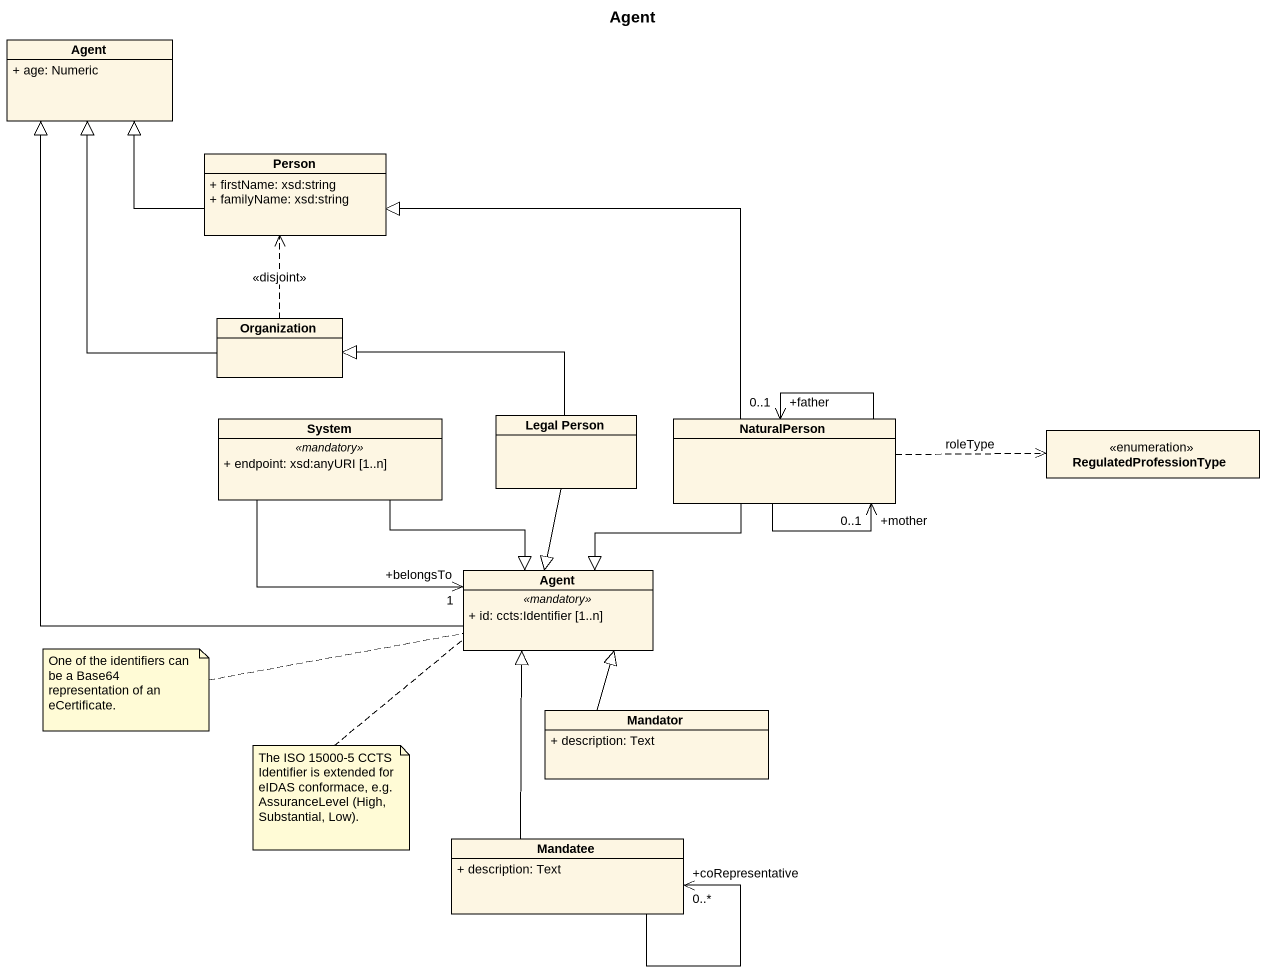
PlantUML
@startuml
title Agent
hide circle
hide empty members
skinparam classAttributeIconSize 0
class "Agent" as Agent_ {
  + age: Numeric
}
class "Person" as Person_ {
  + firstName: xsd:string
  + familyName: xsd:string
}
class Organization
class System {
  .. <<mandatory>> ..
  + endpoint: xsd:anyURI [1..n]
}
class "Legal Person" as Legal_Person
class NaturalPerson
enum RegulatedProfessionType
class "Agent" as Agent__2 {
  .. <<mandatory>> ..
  + id: ccts:Identifier [1..n]
}
class Mandator {
  + description: Text
}
class Mandatee {
  + description: Text
}
Person_ -left-|> Agent_
Organization -up-|> Agent_
Organization .up.> Person_ : <<disjoint>>
System --|> Agent__2
System --> "+belongsTo\n1" Agent__2
Legal_Person -left-|> Organization
Legal_Person --|> Agent__2
NaturalPerson -left-|> Person_
NaturalPerson --> "+mother\n0..1" NaturalPerson
NaturalPerson --> "+father\n0..1" NaturalPerson
NaturalPerson .right.> RegulatedProfessionType : roleType
NaturalPerson --|> Agent__2
Agent__2 -up-|> Agent_
Mandator -up-|> Agent__2
Mandatee -up-|> Agent__2
Mandatee --> "+coRepresentative\n0..*" Mandatee
note left of Agent__2 : One of the identifiers can be a Base64 representation of an eCertificate.
note bottom of Agent__2 : The ISO 15000-5 CCTS Identifier is extended for eIDAS conformace, e.g. AssuranceLevel (High, Substantial, Low).
@enduml
